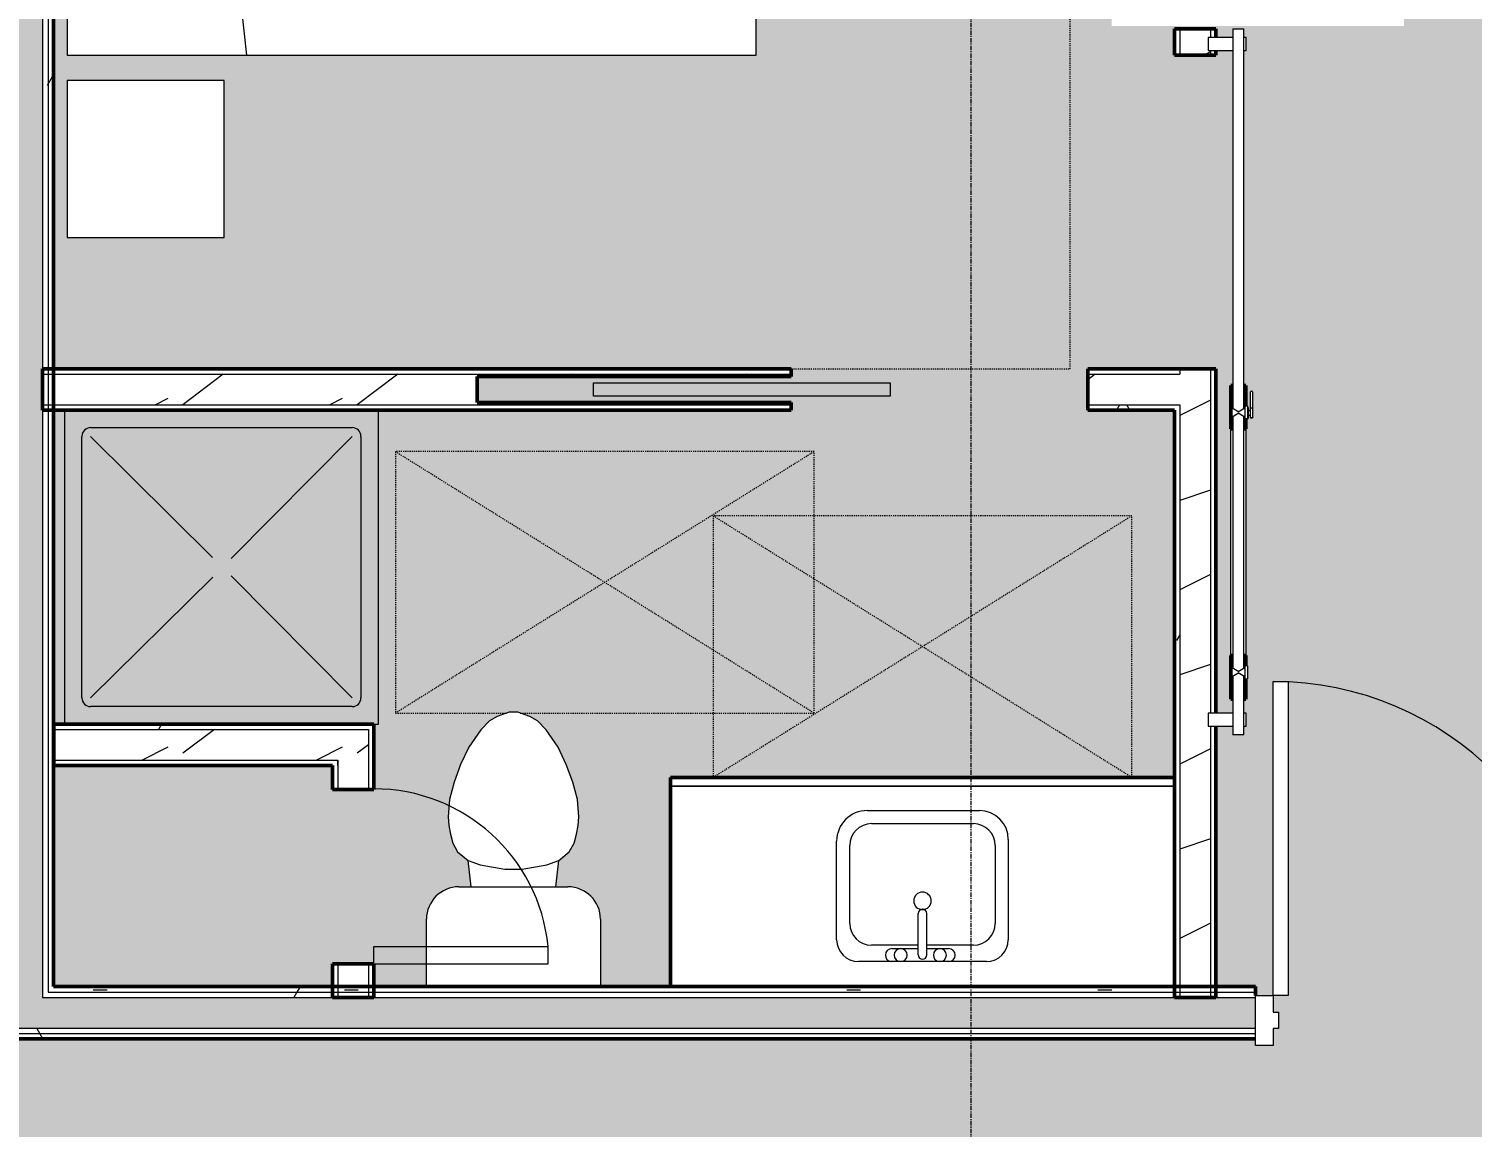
# Model space of a CAD drawing. Header units: inches. Extents: x -4292 to -464, y 9706 to 12474.
# Drawn here: x -2935.4 to -2769.9, y 11705.9 to 11831.9 of the extents above; entities that cross this region are included whole.
import ezdxf

# ---------------------------------------------------------------- set-up
doc = ezdxf.new("R2010")
doc.units = ezdxf.units.IN
doc.header["$MEASUREMENT"] = 0
doc.linetypes.add('Dash', pattern=[0.25, 0.125, -0.125])
doc.linetypes.add('Grid Line 1_2_', pattern=[0.875, 0.5, -0.125, 0.125, -0.125])
for name, color, linetype, lineweight in [('A-ANNO-DIMS', 211, 'Continuous', 9), ('A-ANNO-DIMS-120', 211, 'Continuous', 9), ('A-AREA-PATT-5', 41, 'Continuous', 9), ('A-DOOR-1', 7, 'Continuous', 9), ('A-DOOR-2', 90, 'Continuous', 20), ('A-DOOR-3', 50, 'Continuous', 13), ('A-DOOR-4', 250, 'Continuous', 50), ('A-DOOR-5', 31, 'Continuous', 9), ('A-DOOR-6', 31, 'Continuous', 20), ('A-DOOR-FRAM', 31, 'Continuous', 20), ('A-GENM-HDLN-1', 7, 'Dash', 9), ('A-WALL', 113, 'Continuous', 13), ('A-WALL-2', 250, 'Continuous', 50), ('A-WALL-3', 50, 'Continuous', 13), ('A-WALL-PATT-1', 7, 'Continuous', 9), ('A-WALL-PATT-2', 55, 'Continuous', 9), ('A-WALL-PATT-5', 111, 'Continuous', 9), ('I-FURN-2', 7, 'Continuous', 9), ('I-FURN-HDLN-1', 7, 'Dash', 9), ('I-WALL-1', 2, 'Continuous', 50), ('P-SANR-FIXT-1', 7, 'Continuous', 9), ('Q-CASE-1', 250, 'Continuous', 50), ('Q-CASE-2', 7, 'Continuous', 9), ('S-GRID-1', 1, 'Grid Line 1_2_', 9)]:
    doc.layers.add(name, color=color, linetype=linetype, lineweight=lineweight)
doc.layers.add('A-AREA-PATT-7', color=41, linetype='Continuous', lineweight=9, transparency=1)
doc.styles.add('Century Gothic_B', font='GOTHICB.TTF', dxfattribs={"height": 11.25})
doc.dimstyles.new('OD__1__Tol__', dxfattribs={"dimscale": 12, "dimtxt": 11.746893, "dimasz": 1.25, "dimexe": 0.9375, "dimexo": 0.625, "dimgap": 0.15625, "dimtad": 1, "dimdec": 0, "dimzin": 3, "dimdsep": 46, "dimlunit": 4, "dimtxsty": 'Century Gothic_B', "dimblk1": 'OBLIQUE', "dimblk2": 'OBLIQUE', "dimsah": 1, "dimcen": 0.09, "dimdle": 0.9375, "dimazin": 0, "dimtfac": 1, "dimtdec": 4, "dimtix": 1, "dimtmove": 0, "dimatfit": 3, "dimfxl": 1, "dimtvp": 1, "dimtfill": 1, "dimfrac": 2, "dimtolj": 1, "dimtzin": 0, "dimarcsym": 2})
pattern_1 = [(0, (0, 0), (38.4, 9.6), [1.584, -27.216, 1.584, -27.216, -153.6]), (0, (0, 0), (38.4, 9.6), [-57.6, 1.584, -56.016, 1.584, -27.216, -67.2]), (0, (0, 0), (38.4, 9.6), [-144, 1.584, -17.616, 1.584, -46.416]), (120, (14.4, 4.8), (-27.513844, 28.4553755), [1.584, -27.216, 1.584, -27.216, -153.6]), (120, (14.4, 4.8), (-27.513844, 28.4553755), [-57.6, 1.584, -56.016, 1.584, -27.216, -67.2]), (120, (14.4, 4.8), (-27.513844, 28.4553755), [-144, 1.584, -17.616, 1.584, -46.416]), (240, (19.2, 24), (-10.886156, -38.0553755), [1.584, -27.216, 1.584, -27.216, -153.6]), (240, (19.2, 24), (-10.886156, -38.0553755), [-57.6, 1.584, -56.016, 1.584, -27.216, -67.2]), (240, (19.2, 24), (-10.886156, -38.0553755), [-144, 1.584, -17.616, 1.584, -46.416])]
pattern_2 = [(161.57, (0.6, 0.6), (-4.80033747, -0.00041462), [0, -34.152, 3.792, 0]), (18.43, (-0.6, 0.6), (-4.80033747, 0.00041462), [0, -34.152, 3.792, 0]), (108.43, (0.6, 0.6), (2.39913218, -12.00105099), [11.382, -26.562]), (71.57, (-0.6, 0.6), (2.39913218, 12.00105099), [11.382, -26.562])]
pattern_3 = [(216.87, (7.997, 19.992), (59.9755286, 39.9843071), [9.996, -89.964]), (206.565, (19.992, 13.994), (-19.991807, -19.992219), [22.352, -22.352]), (198.435, (19.992, 3.998), (-39.983821, -19.991955), [12.644, -50.576])]

# ---------------------------------------------------------------- blocks, each defined once
blk = doc.blocks.new('DIMBLOCK30-FLOOR PLAN - 1ST FLOOR')
at = {"layer": 'A-ANNO-DIMS-120'}
for p, q in [((-3736.8, 11777.18), (-3736.8, 12097.44)), ((-2525.91, 12086.19), (-3748.05, 12086.19)), ((-3736.8, 12086.19), (-2525.91, 12086.19)), ((-3739.91, 11777.18), (-3725.55, 11777.18)), ((-3736.8, 11777.18), (-3739.91, 11777.18))]:
    blk.add_line(p, q, dxfattribs=at)
at = {"layer": 'A-ANNO-DIMS-120', "lineweight": 50}
for p, q in [((-3736.8, 12086.19), (-3744.3, 12093.69)), ((-3736.8, 12086.19), (-3729.3, 12078.69)), ((-3736.8, 11777.18), (-3744.3, 11784.68)), ((-3736.8, 11777.18), (-3729.3, 11769.68))]:
    blk.add_line(p, q, dxfattribs=at)
at = {"layer": 'A-ANNO-DIMS-120', "color": 0, "insert": (-3753.09, 11906.32), "char_height": 11.25, "width": 60.8601, "attachment_point": 1, "rotation": 90, "line_spacing_factor": 0.984502, "style": 'Century Gothic_B', "bg_fill": 3, "box_fill_scale": 1.25, "bg_fill_color": 256, "bg_fill_true_color": 13158600, "bg_fill_transparency": 0}
blk.add_mtext('25\' - 9"', dxfattribs=at)
blk = doc.blocks.new('_Oblique')
at = {"color": 0, "linetype": 'ByBlock', "lineweight": -2}
blk.add_line((-0.5, -0.5), (0.5, 0.5), dxfattribs=at)

msp = doc.modelspace()

# ---------------------------------------------------------------- hatches: boundary and pattern name
at = {"layer": 'A-AREA-PATT-5'}
h = msp.add_hatch(color=256, dxfattribs=at)
h.paths.add_polyline_path([(-2757.32374, 11718.9894), (-2757.32374, 11719.0519), (-2756.69874, 11719.0519), (-2756.69874, 11720.9894), (-2754.69874, 11720.9894), (-2754.69874, 11721.9894), (-2733.44874, 11721.9894), (-2733.44874, 11727.3019), (-2734.19874, 11727.3019), (-2734.19874, 11729.8019), (-2733.44874, 11729.8019), (-2733.44874, 11761.0519), (-2732.07374, 11761.0519), (-2732.07374, 11790.0519), (-2733.44874, 11790.0519), (-2733.44874, 11790.3019), (-2734.19874, 11790.3019), (-2734.19874, 11792.8019), (-2733.44874, 11792.8019), (-2733.44874, 11801.7394), (-2704.69874, 11801.7394), (-2704.69874, 11969.29966), (-2720.82374, 11969.29966), (-2720.82374, 11987.29966), (-2716.82374, 11987.29966), (-2716.82374, 12023.29966), (-2720.82374, 12023.29966), (-2720.82374, 12041.29966), (-2704.69874, 12041.29966), (-2704.69874, 12047.7894), (-2709.55196, 12047.7894), (-2709.55196, 12052.5394), (-2704.69874, 12052.5394), (-2704.69874, 12080.0644), (-2740.84952, 12080.0644), (-2740.84952, 12052.5394), (-2739.55196, 12052.5394), (-2739.55196, 12047.7894), (-2736.82374, 12047.7894), (-2736.82374, 11987.7894), (-2766.82374, 11987.7894), (-2766.82374, 12047.7894), (-2745.59952, 12047.7894), (-2745.59952, 12080.0644), (-2901.02233, 12080.0644), (-2901.02233, 12078.7519), (-2905.77233, 12078.7519), (-2905.77233, 12080.0644), (-2932.52374, 12080.0644), (-2932.52374, 12048.1269), (-2905.77233, 12048.1269), (-2905.77233, 12048.7519), (-2901.02233, 12048.7519), (-2901.02233, 12043.3769), (-2908.52374, 12043.3769), (-2908.52374, 11941.6144), (-2853.76848, 11941.65601), (-2853.74642, 11944.3458), (-2853.71083, 11944.43174), (-2853.57163, 11944.4894), (-2852.67555, 11944.51048), (-2852.67555, 11944.7394), (-2850.05238, 11944.7394), (-2850.05238, 11944.9894), (-2849.46182, 11944.9894), (-2849.46182, 11944.7394), (-2848.87127, 11944.7394), (-2848.87127, 11944.9894), (-2848.28072, 11944.9894), (-2848.28072, 11944.7394), (-2847.69017, 11944.7394), (-2847.69017, 11944.9894), (-2847.09962, 11944.9894), (-2847.09962, 11944.7394), (-2846.50907, 11944.7394), (-2846.50907, 11944.9894), (-2845.91852, 11944.9894), (-2845.91852, 11944.7394), (-2836.52749, 11944.7394), (-2836.52749, 11944.9894), (-2834.62606, 11944.9894), (-2834.62606, 11944.7394), (-2830.86143, 11944.7394), (-2830.86143, 11944.4894), (-2829.96533, 11944.4894), (-2829.76848, 11944.29255), (-2829.76848, 11941.6144), (-2818.18483, 11941.6144), (-2818.18483, 11949.6144), (-2782.43483, 11949.6144), (-2782.43483, 11941.6144), (-2777.68483, 11941.6144), (-2777.68483, 11832.20981), (-2811.18483, 11832.20981), (-2811.18483, 11842.0519), (-2811.93483, 11842.0519), (-2811.93483, 11844.5519), (-2811.18483, 11844.5519), (-2811.18483, 11875.8019), (-2809.80983, 11875.8019), (-2809.80983, 11904.8019), (-2811.18483, 11904.8019), (-2811.18483, 11905.0519), (-2811.93483, 11905.0519), (-2811.93483, 11907.5519), (-2811.18483, 11907.5519), (-2811.18483, 11912.8644), (-2932.52374, 11912.8644), (-2932.52374, 11792.8644), (-2847.94593, 11792.8644), (-2847.94593, 11791.9894), (-2883.94593, 11791.9894), (-2883.94593, 11788.9894), (-2847.94593, 11788.9894), (-2847.94593, 11788.1144), (-2932.52374, 11788.1144), (-2932.52374, 11721.9894), (-2900.53925, 11721.9894), (-2900.53925, 11724.6144), (-2895.78925, 11724.6144), (-2895.78925, 11721.9894), (-2889.76547, 11721.9894), (-2889.76547, 11729.71562), (-2889.6385, 11730.68003), (-2889.26625, 11731.57873), (-2888.67408, 11732.35045), (-2887.90236, 11732.94262), (-2887.00367, 11733.31487), (-2885.96294, 11733.44184), (-2884.65091, 11733.44184), (-2884.99863, 11736.46562), (-2886.19038, 11737.46562), (-2886.75715, 11738.46562), (-2887.11494, 11739.97514), (-2887.2123, 11740.58609), (-2887.28925, 11741.46562), (-2887.11494, 11743.45801), (-2886.38683, 11745.98812), (-2885.84906, 11747.46562), (-2884.91644, 11749.46562), (-2883.52901, 11751.46562), (-2882.52901, 11752.46562), (-2881.66299, 11752.96562), (-2880.28925, 11753.46562), (-2879.28925, 11753.46562), (-2877.91551, 11752.96562), (-2877.00569, 11752.42183), (-2876.04948, 11751.46562), (-2874.57987, 11749.28937), (-2873.72944, 11747.46562), (-2873.0015, 11745.46562), (-2872.46356, 11743.45801), (-2872.28925, 11741.46562), (-2872.46356, 11739.97514), (-2872.5534, 11739.46562), (-2872.82135, 11738.46562), (-2873.38812, 11737.46562), (-2874.57987, 11736.46562), (-2874.92759, 11733.44184), (-2873.53925, 11733.44184), (-2872.57483, 11733.31487), (-2871.67614, 11732.94262), (-2870.90441, 11732.35045), (-2870.31225, 11731.57873), (-2869.93057, 11730.60846), (-2869.81303, 11729.71562), (-2869.81303, 11721.9894), (-2861.78925, 11721.9894), (-2861.78925, 11745.9894), (-2803.99733, 11745.9894), (-2803.99733, 11788.1144), (-2813.94593, 11788.1144), (-2813.94593, 11792.8644), (-2799.24733, 11792.8644), (-2799.24733, 11753.3644), (-2797.29941, 11753.3644), (-2797.29941, 11754.96861), (-2797.54941, 11754.96861), (-2797.54941, 11790.96861), (-2797.29941, 11790.96861), (-2797.29941, 11829.3644), (-2799.24733, 11829.3644), (-2799.24733, 11828.8644), (-2803.99733, 11828.8644), (-2803.99733, 11831.8644), (-2799.24733, 11831.8644), (-2799.24733, 11830.8644), (-2797.29941, 11830.8644), (-2797.27811, 11831.8644), (-2796.04941, 11831.8644), (-2796.04941, 11830.8644), (-2795.77624, 11830.8644), (-2795.77624, 11829.3644), (-2796.04941, 11829.3644), (-2796.04941, 11790.96861), (-2795.79941, 11790.96861), (-2795.79941, 11788.63042), (-2795.62233, 11788.63042), (-2795.62233, 11788.35018), (-2795.54941, 11788.29656), (-2795.54941, 11787.97518), (-2795.29941, 11788.02333), (-2795.29941, 11790.22571), (-2795.04941, 11790.17095), (-2795.04941, 11787.23334), (-2795.29941, 11787.28351), (-2795.29941, 11787.62162), (-2795.54941, 11787.62132), (-2795.54941, 11787.24662), (-2795.62233, 11787.24662), (-2795.62233, 11787.13042), (-2795.79941, 11787.13042), (-2795.79941, 11758.8068), (-2795.62233, 11758.8068), (-2795.62233, 11757.3068), (-2795.79941, 11757.3068), (-2795.79941, 11754.96861), (-2796.04941, 11754.96861), (-2796.04941, 11753.3644), (-2795.77624, 11753.3644), (-2795.79941, 11751.8644), (-2796.04941, 11751.8644), (-2796.0707, 11750.8644), (-2797.29941, 11750.8644), (-2797.29941, 11751.8644), (-2799.24733, 11751.8644), (-2799.24733, 11721.9894), (-2794.69874, 11721.9894), (-2794.69874, 11720.9894), (-2792.69874, 11720.9894), (-2792.69874, 11719.0519), (-2792.07374, 11719.0519), (-2792.07374, 11718.9894), (-2788.2258, 11718.9894)], flags=0)
h.paths.add_polyline_path([(-2792.69874, 11720.9894), (-2792.69874, 11756.9894), (-2790.94874, 11756.9894), (-2790.94874, 11720.9894), (-2791.68234, 11720.9894)], flags=0)
h.paths.add_polyline_path([(-2708.12304, 11721.9894), (-2704.69874, 11721.9894), (-2704.69874, 11796.9894), (-2728.69874, 11796.9894), (-2728.69874, 11792.8019), (-2727.94874, 11792.8019), (-2727.94874, 11790.3019), (-2728.69874, 11790.3019), (-2728.69874, 11790.0519), (-2730.69874, 11790.0519), (-2730.69874, 11759.0519), (-2732.07374, 11759.0519), (-2732.07374, 11730.0519), (-2728.69874, 11730.0519), (-2728.69874, 11729.8019), (-2727.94874, 11729.8019), (-2727.94874, 11727.3019), (-2728.69874, 11727.3019), (-2728.69874, 11721.9894), (-2709.85637, 11721.9894)], flags=0)
h.paths.add_polyline_path([(-2895.78925, 11744.6144), (-2900.53925, 11744.6144), (-2900.53925, 11747.3644), (-2932.49733, 11747.3644), (-2932.49733, 11752.1144), (-2895.78925, 11752.1144), (-2895.78925, 11745.46562)], flags=0)
h.paths.add_polyline_path([(-2930.97445, 11807.93256), (-2930.97445, 11825.93256), (-2912.97445, 11825.93256), (-2912.97445, 11807.93256)], flags=0)
h.paths.add_polyline_path([(-2912.97445, 11828.8644), (-2930.97445, 11828.8644), (-2930.97445, 11888.8644), (-2851.97445, 11888.8644), (-2851.97445, 11828.8644), (-2898.48361, 11828.8644)], flags=0)
h.paths.add_polyline_path([(-2802.00803, 11836.95981), (-2782.43483, 11836.95981), (-2782.43483, 11912.8644), (-2806.43483, 11912.8644), (-2806.43483, 11907.5519), (-2805.68483, 11907.5519), (-2805.68483, 11905.0519), (-2806.43483, 11905.0519), (-2806.43483, 11904.8019), (-2808.43483, 11904.8019), (-2808.43483, 11873.8019), (-2809.80983, 11873.8019), (-2809.80983, 11844.8019), (-2806.43483, 11844.8019), (-2806.43483, 11844.5519), (-2805.68483, 11844.5519), (-2805.68483, 11842.0519), (-2806.43483, 11842.0519), (-2806.43483, 11836.95981)], flags=0)
h.paths.add_polyline_path([(-2930.97445, 11891.8644), (-2930.97445, 11909.8644), (-2912.97445, 11909.8644), (-2912.97445, 11891.8644)], flags=0)
h.paths.add_polyline_path([(-2818.18483, 11917.6144), (-2782.43483, 11917.6144), (-2782.43483, 11919.6144), (-2818.18483, 11919.6144)], flags=0)
h.paths.add_polyline_path([(-2809.96769, 11985.15673), (-2817.46769, 11985.15673), (-2817.46769, 12069.15673), (-2782.46769, 12069.15673), (-2782.46769, 12063.15673), (-2781.46769, 12063.15673), (-2781.46769, 11991.15673), (-2782.46769, 11991.15673), (-2782.46769, 11985.15673), (-2808.80983, 11985.15673)], flags=0)
h.paths.add_polyline_path([(-2924.43483, 12051.7519), (-2930.93483, 12051.7519), (-2930.93483, 12076.7519), (-2904.93483, 12076.7519), (-2904.93483, 12051.7519), (-2909.52374, 12051.7519)], flags=0)
h.paths.add_polyline_path([(-2712.44212, 12053.9394), (-2712.53918, 12053.9394), (-2712.53918, 12054.4394), (-2728.81048, 12054.4394), (-2728.83545, 12053.9394), (-2729.29344, 12053.9394), (-2729.29344, 12054.4394), (-2738.80196, 12054.4394), (-2738.80196, 12079.6894), (-2710.80196, 12079.6894), (-2710.80196, 12054.4394), (-2711.81474, 12054.4394), (-2711.8522, 12053.9394), (-2712.36446, 12053.9394)], flags=0)
at = {"layer": 'A-AREA-PATT-7'}
msp.add_hatch(color=256, dxfattribs=at).paths.add_polyline_path([(-3139.12374, 11535.7144), (-3139.12374, 11648.9894), (-2919.32374, 11648.9894), (-2919.32374, 11649.9894), (-2778.92374, 11649.9894), (-2778.92374, 11628.3894), (-2758.72374, 11628.3894), (-2758.72374, 11629.1394), (-2756.72374, 11629.1394), (-2756.72374, 11627.2019), (-2756.09874, 11627.2019), (-2756.09874, 11625.3894), (-2721.34874, 11625.3894), (-2721.34874, 11627.2019), (-2720.72374, 11627.2019), (-2720.72374, 11629.1394), (-2718.72374, 11629.1394), (-2718.72374, 11628.3894), (-2710.72374, 11628.3894), (-2710.72374, 11629.1394), (-2708.72374, 11629.1394), (-2708.72374, 11627.2019), (-2708.09874, 11627.2019), (-2708.09874, 11625.3894), (-2673.34874, 11625.3894), (-2673.34874, 11627.2019), (-2672.72374, 11627.2019), (-2672.72374, 11629.1394), (-2670.72374, 11629.1394), (-2670.72374, 11628.3894), (-2650.52374, 11628.3894), (-2650.52374, 11649.9894), (-2510.12374, 11649.9894), (-2510.12374, 11649.69255), (-2504.27527, 11643.84408), (-2502.86105, 11645.25829), (-2501.49103, 11643.88828), (-2501.04909, 11644.33022), (-2499.76746, 11643.04859), (-2475.1955, 11667.62055), (-2476.47713, 11668.90218), (-2476.03519, 11669.34412), (-2477.40521, 11670.71414), (-2475.99099, 11672.12835), (-2475.46066, 11671.59802), (-2464.14696, 11682.91173), (-2475.72583, 11694.4906), (-2476.25616, 11693.96027), (-2477.67037, 11695.37449), (-2476.30035, 11696.74451), (-2476.7423, 11697.18645), (-2475.46066, 11698.46808), (-2500.03262, 11723.04004), (-2501.31426, 11721.75841), (-2501.7562, 11722.20035), (-2503.12622, 11720.83033), (-2504.54043, 11722.24455), (-2517.99558, 11708.7894), (-2522.23822, 11708.7894), (-2522.94874, 11708.07888), (-2522.94874, 11708.7894), (-2640.92374, 11708.7894), (-2640.92374, 11721.7894), (-2641.67374, 11721.7894), (-2641.67374, 11723.7894), (-2639.73624, 11723.7894), (-2639.73624, 11724.4144), (-2637.92374, 11724.4144), (-2637.92374, 11759.1644), (-2639.73624, 11759.1644), (-2639.73624, 11759.7894), (-2641.67374, 11759.7894), (-2641.67374, 11761.7894), (-2640.92374, 11761.7894), (-2640.92374, 11852.4144), (-2650.21046, 11852.4144), (-2650.21046, 11858.0394), (-2652.21046, 11858.0394), (-2652.21046, 11858.6019), (-2688.21046, 11858.6019), (-2688.21046, 11858.0394), (-2690.21046, 11858.0394), (-2690.21046, 11852.4144), (-2698.69874, 11852.4144), (-2698.69874, 11715.9894), (-2754.69874, 11715.9894), (-2754.69874, 11715.2394), (-2756.69874, 11715.2394), (-2756.69874, 11717.1769), (-2757.32374, 11717.1769), (-2757.32374, 11718.9894), (-2792.07374, 11718.9894), (-2792.07374, 11717.1769), (-2792.69874, 11717.1769), (-2792.69874, 11715.2394), (-2794.69874, 11715.2394), (-2794.69874, 11715.9894), (-3072.92374, 11715.9894), (-3072.92374, 11737.5894), (-3093.12374, 11737.5894), (-3093.12374, 11737.8394), (-3095.12374, 11737.8394), (-3095.12374, 11739.7769), (-3095.74874, 11739.7769), (-3095.74874, 11740.5894), (-3130.49874, 11740.58609), (-3130.49874, 11739.7769), (-3131.12374, 11739.7769), (-3131.12374, 11737.8394), (-3133.12374, 11737.8394), (-3133.12374, 11737.5894), (-3140.12374, 11737.5894), (-3140.12374, 11834.1519), (-3246.26967, 11834.1519), (-3246.26967, 11858.1519), (-3261.24874, 11858.1519), (-3261.24874, 11857.4019), (-3263.24874, 11857.4019), (-3263.24874, 11859.3394), (-3263.87374, 11859.3394), (-3263.87374, 11861.1519), (-3298.62374, 11861.1519), (-3298.62374, 11859.3394), (-3299.24874, 11859.3394), (-3299.24874, 11857.4019), (-3301.24874, 11857.4019), (-3301.24874, 11834.1519), (-3460.52374, 11834.1519), (-3460.52374, 11829.5394), (-3459.77374, 11829.5394), (-3459.77374, 11827.5394), (-3461.71124, 11827.5394), (-3461.71124, 11826.9144), (-3463.52374, 11826.9144), (-3463.52374, 11792.1644), (-3461.71124, 11792.1644), (-3461.71124, 11791.5394), (-3459.77374, 11791.5394), (-3459.77374, 11789.5394), (-3460.52374, 11789.5394), (-3460.52374, 11783.3644), (-3199.99874, 11783.3644), (-3199.99874, 11535.7144), (-3140.12374, 11535.7144)], flags=0)
at = {"layer": 'A-WALL-PATT-1'}
h = msp.add_hatch(dxfattribs=at)
h.set_pattern_fill('FP_3', color=256, style=0, pattern_type=2)
h.set_pattern_definition(pattern_1)
h.paths.add_polyline_path([(-2895.78925, 11751.4894), (-2895.78925, 11752.1144), (-2932.49733, 11752.1144), (-2932.49733, 11751.4894), (-2896.41425, 11751.4894)], flags=0)
at = {"layer": 'A-WALL-PATT-2'}
h = msp.add_hatch(dxfattribs=at)
h.set_pattern_fill('FP_7', color=256, style=0, pattern_type=2)
h.set_pattern_definition(pattern_3)
h.paths.add_polyline_path([(-2899.91425, 11747.9894), (-2896.41425, 11747.9894), (-2896.41425, 11751.4894), (-2932.49733, 11751.4894), (-2932.49733, 11747.9894)], flags=0)
at = {"layer": 'A-WALL-PATT-5'}
h = msp.add_hatch(dxfattribs=at)
h.set_pattern_fill('FP_38', color=256, style=0, pattern_type=2)
h.set_pattern_definition(pattern_2)
h.paths.add_polyline_path([(-2933.77374, 11720.7394), (-2933.77374, 12080.6894), (-2937.27374, 12080.6894), (-2937.27374, 11720.7394)], flags=0)
h = msp.add_hatch(dxfattribs=at)
h.set_pattern_fill('FP_3', color=256, style=0, pattern_type=2)
h.set_pattern_definition(pattern_1)
h.paths.add_polyline_path([(-2933.14874, 11721.3644), (-2933.14874, 11913.4894), (-2933.77374, 11913.4894), (-2933.77374, 11721.3644)], flags=0)
h.paths.add_polyline_path([(-2933.77374, 11916.9894), (-2933.14874, 11916.9894), (-2933.14874, 12080.6894), (-2933.77374, 12080.6894), (-2933.77374, 11922.70917)], flags=0)
h = msp.add_hatch(dxfattribs=at)
h.set_pattern_fill('FP_3', color=256, style=0, pattern_type=2)
h.set_pattern_definition(pattern_1)
h.paths.add_polyline_path([(-2932.52374, 11721.9894), (-2932.52374, 11913.4894), (-2933.14874, 11913.4894), (-2933.14874, 11721.9894)], flags=0)
h.paths.add_polyline_path([(-2932.52374, 11916.9894), (-2932.52374, 12080.6894), (-2933.14874, 12080.6894), (-2933.14874, 11916.9894)], flags=0)
h = msp.add_hatch(dxfattribs=at)
h.set_pattern_fill('FP_3', color=256, style=0, pattern_type=2)
h.set_pattern_definition(pattern_1)
h.paths.add_polyline_path([(-3067.54874, 11721.3644), (-2937.89874, 11721.3644), (-2937.89874, 11721.9894), (-3066.92374, 11721.9894)], flags=0)
h.paths.add_polyline_path([(-2861.78925, 11721.3644), (-2803.37233, 11721.40373), (-2803.37233, 11721.9894), (-2933.14874, 11721.9894), (-2933.14874, 11721.3644), (-2869.81303, 11721.3644)], flags=0)
h.paths.add_polyline_path([(-2799.87233, 11721.3644), (-2794.69874, 11721.3644), (-2794.69874, 11721.9894), (-2799.87233, 11721.9894), (-2799.87233, 11721.38786)], flags=0)
h.paths.add_polyline_path([(-2733.44874, 11721.3644), (-2704.69874, 11721.3644), (-2704.69874, 11721.9894), (-2754.69874, 11721.9894), (-2754.69874, 11721.3644)], flags=0)
h = msp.add_hatch(dxfattribs=at)
h.set_pattern_fill('FP_3', color=256, style=0, pattern_type=2)
h.set_pattern_definition(pattern_1)
h.paths.add_polyline_path([(-3001.10804, 11720.7394), (-2937.27374, 11720.7394), (-2937.27374, 11721.3644), (-3067.54874, 11721.3644), (-3067.54874, 11720.7394), (-3008.74142, 11720.7394)], flags=0)
h.paths.add_polyline_path([(-2933.14874, 11720.7394), (-2803.37233, 11720.77855), (-2803.37233, 11721.3644), (-2933.77374, 11721.3644), (-2933.77374, 11720.7394)], flags=0)
h.paths.add_polyline_path([(-2705.53244, 11720.7394), (-2704.07374, 11720.7394), (-2704.07374, 11721.3644), (-2754.69874, 11721.3644), (-2754.69874, 11720.7394), (-2708.80567, 11720.7394)], flags=0)
h.paths.add_polyline_path([(-2799.87233, 11720.7394), (-2794.69874, 11720.7394), (-2794.69874, 11721.3644), (-2799.87233, 11721.3644), (-2799.87233, 11720.76275)], flags=0)
h = msp.add_hatch(dxfattribs=at)
h.set_pattern_fill('FP_38', color=256, style=0, pattern_type=2)
h.set_pattern_definition(pattern_2)
h.paths.add_polyline_path([(-2870.91916, 11717.2394), (-2794.69874, 11717.2394), (-2794.69874, 11720.7394), (-3071.67374, 11720.7394), (-3071.67374, 11717.2394), (-2885.76168, 11717.2394)], flags=0)
h.paths.add_polyline_path([(-2704.69874, 11717.2394), (-2703.44874, 11717.2394), (-2703.44874, 11720.7394), (-2754.69874, 11720.7394), (-2754.69874, 11717.2394), (-2705.53244, 11717.2394)], flags=0)
h = msp.add_hatch(dxfattribs=at)
h.set_pattern_fill('FP_3', color=256, style=0, pattern_type=2)
h.set_pattern_definition(pattern_1)
h.paths.add_polyline_path([(-3072.92374, 11715.9894), (-2794.69874, 11715.9894), (-2794.69874, 11716.6144), (-3072.92374, 11716.6144)], flags=0)
h.paths.add_polyline_path([(-2711.39967, 11715.9894), (-2699.32374, 11715.9894), (-2699.32374, 11716.6144), (-2754.69874, 11716.6144), (-2754.69874, 11715.9894), (-2713.12934, 11715.9894)], flags=0)
h = msp.add_hatch(dxfattribs=at)
h.set_pattern_fill('FP_3', color=256, style=0, pattern_type=2)
h.set_pattern_definition(pattern_1)
h.paths.add_polyline_path([(-2981.17697, 11716.6144), (-2794.69874, 11716.6144), (-2794.69874, 11717.2394), (-3072.29874, 11717.2394), (-3072.29874, 11716.6144), (-3008.74142, 11716.6144)], flags=0)
h.paths.add_polyline_path([(-2711.05835, 11716.6144), (-2699.94874, 11716.6144), (-2699.94874, 11717.2394), (-2754.69874, 11717.2394), (-2754.69874, 11716.6144), (-2712.7884, 11716.6144)], flags=0)

# ---------------------------------------------------------------- linework, layer by layer
at = {"layer": 'A-DOOR-1'}
msp.add_arc((-2895.78925, 11724.6144), 20.06659, 5.7200609, 90, dxfattribs=at)
at = {"layer": 'A-DOOR-2'}
for p, q in [((-2895.78925, 11726.6144), (-2875.82257, 11726.6144)), ((-2895.78925, 11724.6144), (-2895.78925, 11726.6144)), ((-2875.82257, 11724.6144), (-2875.82257, 11726.6144)), ((-2895.78925, 11724.6144), (-2875.82257, 11724.6144))]:
    msp.add_line(p, q, dxfattribs=at)
at = {"layer": 'A-DOOR-3'}
for p, q in [((-2796.63803, 11758.10408), (-2797.38803, 11758.57283)), ((-2797.38803, 11758.07283), (-2797.38803, 11758.57283)), ((-2797.38803, 11757.57283), (-2797.38803, 11758.07283)), ((-2797.38803, 11757.57283), (-2796.63803, 11758.04158)), ((-2795.94793, 11758.57283), (-2796.69793, 11758.10408)), ((-2796.69793, 11758.04158), (-2795.94793, 11757.57283)), ((-2795.62233, 11758.8068), (-2795.94793, 11758.8068)), ((-2795.94793, 11758.8068), (-2795.94793, 11757.3068)), ((-2795.62233, 11758.8068), (-2795.62233, 11757.3068)), ((-2797.29941, 11757.62821), (-2797.29941, 11750.8644)), ((-2796.04941, 11750.8644), (-2796.04941, 11757.63639)), ((-2795.94793, 11757.3068), (-2795.62233, 11757.3068)), ((-2797.29875, 11753.3644), (-2800.15124, 11753.3644)), ((-2800.15124, 11753.3644), (-2800.15124, 11751.8644)), ((-2795.77624, 11753.3644), (-2796.04941, 11753.3644)), ((-2795.77624, 11751.8644), (-2795.77624, 11753.3644)), ((-2800.15124, 11751.8644), (-2797.29915, 11751.8644)), ((-2796.04941, 11751.8644), (-2795.77624, 11751.8644)), ((-2796.67441, 11750.8644), (-2797.29941, 11750.8644)), ((-2796.04941, 11750.8644), (-2796.67441, 11750.8644))]:
    msp.add_line(p, q, dxfattribs=at)
at = {"layer": 'A-DOOR-4'}
for p, q in [((-2797.29701, 11759.96861), (-2797.54941, 11759.96861)), ((-2797.54941, 11759.96861), (-2797.54941, 11754.96861)), ((-2795.79941, 11759.96861), (-2796.04941, 11759.96861)), ((-2795.79941, 11758.8068), (-2795.79941, 11759.96861)), ((-2795.79941, 11754.96861), (-2795.79941, 11757.3068)), ((-2797.54941, 11754.96861), (-2797.29833, 11754.96861)), ((-2796.04941, 11754.96861), (-2795.79941, 11754.96861))]:
    msp.add_line(p, q, dxfattribs=at)
at = {"layer": 'A-DOOR-5'}
msp.add_arc((-2792.69874, 11720.9894), 36, 0, 90, dxfattribs=at)
at = {"layer": 'A-DOOR-6'}
for p, q in [((-2792.69874, 11720.9894), (-2792.69874, 11756.9894)), ((-2792.69874, 11756.9894), (-2790.94874, 11756.9894)), ((-2790.94874, 11756.9894), (-2790.94874, 11720.9894)), ((-2790.94874, 11720.9894), (-2792.69874, 11720.9894))]:
    msp.add_line(p, q, dxfattribs=at)
at = {"layer": 'A-DOOR-FRAM'}
for p, q in [((-2794.69874, 11720.9894), (-2792.69874, 11720.9894)), ((-2794.69874, 11715.2394), (-2794.69874, 11720.9894)), ((-2792.69874, 11720.9894), (-2792.69874, 11719.0519)), ((-2792.69874, 11719.0519), (-2792.07374, 11719.0519)), ((-2792.07374, 11719.0519), (-2792.07374, 11717.1769)), ((-2792.69874, 11717.1769), (-2792.69874, 11715.2394)), ((-2792.07374, 11717.1769), (-2792.69874, 11717.1769)), ((-2792.69874, 11715.2394), (-2794.69874, 11715.2394))]:
    msp.add_line(p, q, dxfattribs=at)
at = {"layer": 'A-GENM-HDLN-1'}
for p, q in [((-2893.32374, 11753.3644), (-2880.56735, 11753.3644)), ((-2879.01114, 11753.3644), (-2845.32374, 11753.3644))]:
    msp.add_line(p, q, dxfattribs=at)
at = {"layer": 'A-WALL'}
for p, q in [((-2933.77374, 12080.6894), (-2933.77374, 11720.7394)), ((-2933.14874, 12080.6894), (-2933.14874, 11721.3644)), ((-2933.14874, 11721.3644), (-2794.69874, 11721.3644)), ((-2933.77374, 11720.7394), (-2794.69874, 11720.7394)), ((-3072.29874, 11716.6144), (-2794.69874, 11716.6144)), ((-3071.67374, 11717.2394), (-2794.69874, 11717.2394))]:
    msp.add_line(p, q, dxfattribs=at)
at = {"layer": 'A-WALL-2'}
for p, q in [((-2895.78925, 11752.1144), (-2932.49733, 11752.1144)), ((-2932.49733, 11752.1144), (-2932.49733, 11747.3644)), ((-2895.78925, 11751.4894), (-2895.78925, 11752.1144)), ((-2895.78925, 11747.3644), (-2895.78925, 11751.4894)), ((-2799.24733, 11720.7394), (-2799.24733, 11751.8644)), ((-2932.49733, 11747.3644), (-2900.53925, 11747.3644)), ((-2900.53925, 11747.3644), (-2900.53925, 11744.6144)), ((-2895.78925, 11744.6144), (-2895.78925, 11747.3644)), ((-2900.53925, 11744.6144), (-2895.78925, 11744.6144)), ((-2895.78925, 11724.6144), (-2900.53925, 11724.6144)), ((-2900.53925, 11724.6144), (-2900.53925, 11720.7394)), ((-2895.78925, 11720.7394), (-2895.78925, 11724.6144)), ((-2900.53925, 11720.7394), (-2895.78925, 11720.7394)), ((-2803.99733, 11720.7394), (-2799.24733, 11720.7394))]:
    msp.add_line(p, q, dxfattribs=at)
at = {"layer": 'A-WALL-3'}
for p, q in [((-2932.49733, 11751.4894), (-2896.41425, 11751.4894)), ((-2896.41425, 11751.4894), (-2896.41425, 11747.9894)), ((-2799.87233, 11751.8644), (-2799.87233, 11720.7394)), ((-2932.49733, 11747.9894), (-2899.91425, 11747.9894)), ((-2899.91425, 11747.3644), (-2899.91425, 11747.9894)), ((-2899.91425, 11747.9894), (-2899.91425, 11747.3644)), ((-2896.41425, 11747.9894), (-2896.41425, 11747.3644)), ((-2899.91425, 11747.3644), (-2899.91425, 11744.6144)), ((-2896.41425, 11747.3644), (-2896.41425, 11744.6144)), ((-2899.91425, 11724.6144), (-2899.91425, 11720.7394)), ((-2896.41425, 11724.6144), (-2896.41425, 11720.7394))]:
    msp.add_line(p, q, dxfattribs=at)
at = {"layer": 'I-WALL-1'}
for p, q in [((-2932.52374, 11721.9894), (-2932.52374, 12080.6894)), ((-2794.69874, 11721.9894), (-2932.52374, 11721.9894)), ((-2794.69874, 11720.9894), (-2794.69874, 11721.9894)), ((-3072.92374, 11715.9894), (-2794.69874, 11715.9894))]:
    msp.add_line(p, q, dxfattribs=at)
at = {"layer": 'P-SANR-FIXT-1'}
for p, q in [((-2898.27374, 11754.1144), (-2928.27374, 11754.1144)), ((-2881.66299, 11752.96562), (-2882.52901, 11752.46562)), ((-2880.28925, 11753.46562), (-2881.66299, 11752.96562)), ((-2879.28925, 11753.46562), (-2880.28925, 11753.46562)), ((-2877.91551, 11752.96562), (-2879.28925, 11753.46562)), ((-2877.04948, 11752.46562), (-2877.91551, 11752.96562)), ((-2895.78925, 11752.1144), (-2895.27374, 11752.1144)), ((-2883.52901, 11751.46562), (-2884.91644, 11749.46562)), ((-2882.52901, 11752.46562), (-2883.52901, 11751.46562)), ((-2876.04948, 11751.46562), (-2877.04948, 11752.46562)), ((-2874.66205, 11749.46562), (-2876.04948, 11751.46562)), ((-2884.91644, 11749.46562), (-2885.84906, 11747.46562)), ((-2873.72944, 11747.46562), (-2874.66205, 11749.46562)), ((-2885.84906, 11747.46562), (-2886.577, 11745.46562)), ((-2873.0015, 11745.46562), (-2873.72944, 11747.46562)), ((-2886.577, 11745.46562), (-2887.11494, 11743.45801)), ((-2872.46356, 11743.45801), (-2873.0015, 11745.46562)), ((-2887.11494, 11743.45801), (-2887.28925, 11741.46562)), ((-2872.28925, 11741.46562), (-2872.46356, 11743.45801)), ((-2887.28925, 11741.46562), (-2887.20209, 11740.46942)), ((-2872.3764, 11740.46942), (-2872.28925, 11741.46562)), ((-2839.23581, 11742.18723), (-2826.37164, 11742.18723)), ((-2839.23581, 11742.18723), (-2826.37164, 11742.18723)), ((-2887.20209, 11740.46942), (-2887.02509, 11739.46562)), ((-2872.5534, 11739.46562), (-2872.3764, 11740.46942)), ((-2838.73581, 11740.68723), (-2827.05077, 11740.68723)), ((-2887.02509, 11739.46562), (-2886.75715, 11738.46562)), ((-2886.75715, 11738.46562), (-2886.19038, 11737.46562)), ((-2873.38812, 11737.46562), (-2872.82135, 11738.46562)), ((-2872.82135, 11738.46562), (-2872.5534, 11739.46562)), ((-2842.73581, 11727.3644), (-2842.73581, 11738.68723)), ((-2842.73581, 11727.3644), (-2842.73581, 11738.68723)), ((-2841.23581, 11729.2394), (-2841.23581, 11738.18723)), ((-2824.55077, 11738.18723), (-2824.55077, 11729.2394)), ((-2823.05077, 11738.86636), (-2823.05077, 11727.3644)), ((-2823.05077, 11738.86636), (-2823.05077, 11727.3644)), ((-2886.19038, 11737.46562), (-2884.99863, 11736.46562)), ((-2884.99863, 11736.46562), (-2883.62489, 11735.96562)), ((-2884.65091, 11733.44184), (-2884.99863, 11736.46562)), ((-2875.95361, 11735.96562), (-2874.57987, 11736.46562)), ((-2874.92759, 11733.44184), (-2874.57987, 11736.46562)), ((-2874.57987, 11736.46562), (-2873.38812, 11737.46562)), ((-2883.62489, 11735.96562), (-2880.78925, 11735.46562)), ((-2880.78925, 11735.46562), (-2878.78925, 11735.46562)), ((-2878.78925, 11735.46562), (-2875.95361, 11735.96562)), ((-2886.03925, 11733.44184), (-2873.53925, 11733.44184)), ((-2889.76547, 11721.9894), (-2889.76547, 11729.71562)), ((-2869.81303, 11729.71562), (-2869.81303, 11721.9894)), ((-2833.39329, 11725.6282), (-2833.39329, 11730.36655)), ((-2832.39329, 11725.6282), (-2832.39329, 11730.36655)), ((-2833.39329, 11726.7394), (-2838.73581, 11726.7394)), ((-2836.39329, 11726.3644), (-2833.39329, 11726.3644)), ((-2827.05077, 11726.7394), (-2832.39329, 11726.7394)), ((-2832.39329, 11726.3644), (-2829.89329, 11726.3644)), ((-2825.55077, 11724.8644), (-2840.23581, 11724.8644)), ((-2825.55077, 11724.8644), (-2840.23581, 11724.8644)), ((-2829.89329, 11724.8644), (-2836.39329, 11724.8644))]:
    msp.add_line(p, q, dxfattribs=at)
for centre, radius, start, end in [((-2928.27374, 11755.1144), 1, 180, 270), ((-2898.27374, 11755.1144), 1, 270, 0), ((-2839.23581, 11738.68723), 3.5, 90, 180), ((-2839.23581, 11738.68723), 3.5, 90, 180), ((-2826.37164, 11738.86636), 3.32087, 0, 90), ((-2826.37164, 11738.86636), 3.32087, 0, 90), ((-2838.73581, 11738.18723), 2.5, 90, 180), ((-2827.05077, 11738.18723), 2.5, 0, 90), ((-2886.03925, 11729.71562), 3.72622, 90, 180), ((-2873.53925, 11729.71562), 3.72622, 0, 90), ((-2832.89329, 11731.83173), 1, 0, 180), ((-2832.89329, 11731.83173), 1, 180, 0), ((-2832.89329, 11730.36655), 0.5, 0, 180), ((-2838.73581, 11729.2394), 2.5, 180, 270), ((-2827.05077, 11729.2394), 2.5, 270, 0), ((-2840.23581, 11727.3644), 2.5, 180, 270), ((-2840.23581, 11727.3644), 2.5, 180, 270), ((-2836.39329, 11725.6144), 0.75, 90, 270), ((-2835.39329, 11725.6144), 0.75, 0, 180), ((-2830.89329, 11725.6144), 0.75, 0, 180), ((-2829.89329, 11725.6144), 0.75, 270, 90), ((-2825.55077, 11727.3644), 2.5, 270, 0), ((-2825.55077, 11727.3644), 2.5, 270, 0), ((-2835.39329, 11725.6144), 0.75, 180, 0), ((-2832.89329, 11725.6282), 0.5, 180, 0), ((-2830.89329, 11725.6144), 0.75, 180, 0)]:
    msp.add_arc(centre, radius, start, end, dxfattribs=at)
at = {"layer": 'Q-CASE-1'}
for p, q in [((-2861.78925, 11745.9894), (-2861.78925, 11721.9894)), ((-2803.99733, 11745.9894), (-2861.78925, 11745.9894))]:
    msp.add_line(p, q, dxfattribs=at)
at = {"layer": 'Q-CASE-2'}
for p, q in [((-2861.78925, 11744.9894), (-2861.78925, 11745.9894)), ((-2861.78925, 11745.9894), (-2803.99733, 11745.9894)), ((-2803.99733, 11744.9894), (-2861.78925, 11744.9894)), ((-2861.78925, 11721.9894), (-2861.78925, 11744.9894)), ((-2861.78925, 11744.9894), (-2803.99733, 11744.9894))]:
    msp.add_line(p, q, dxfattribs=at)

# ---------------------------------------------------------------- next in the draw order: dimensions: what is measured, and where the dimension line sits
at = {"layer": 'A-ANNO-DIMS'}
dim = msp.add_linear_dim(base=(-3736.79949, 12086.1894), p1=(-3747.40609, 11777.1769), p2=(-2518.41124, 12086.1894), angle=90, dimstyle='OD__1__Tol__', override={"dimpost": '<>', "dimfxl": 1267.247833}, dxfattribs=at)
dim.commit()
dim.dimension.update_dxf_attribs({"geometry": 'DIMBLOCK30-FLOOR PLAN - 1ST FLOOR', "text_midpoint": (-3744.58246, 11931.68315)})

# ---------------------------------------------------------------- next in the draw order: hatches: boundary and pattern name
at = {"layer": 'A-WALL-PATT-1'}
h = msp.add_hatch(dxfattribs=at)
h.set_pattern_fill('FP_3', color=256, style=0, pattern_type=2)
h.set_pattern_definition(pattern_1)
h.paths.add_polyline_path([(-2803.37233, 11721.9894), (-2803.37233, 11788.7394), (-2803.99733, 11788.7394), (-2803.99733, 11721.9894), (-2803.38393, 11721.9894)], flags=0)
h.paths.add_polyline_path([(-2803.99733, 11792.2394), (-2803.37233, 11792.2394), (-2803.37233, 11792.8644), (-2803.99733, 11792.8644)], flags=0)
h.paths.add_polyline_path([(-2803.99733, 11828.8644), (-2803.37233, 11828.8644), (-2803.37233, 11831.8644), (-2803.99733, 11831.8644)], flags=0)
h = msp.add_hatch(dxfattribs=at)
h.set_pattern_fill('FP_3', color=256, style=0, pattern_type=2)
h.set_pattern_definition(pattern_1)
h.paths.add_polyline_path([(-2803.99733, 11788.1144), (-2803.99733, 11788.7394), (-2813.94593, 11788.7394), (-2813.94593, 11788.1144)], flags=0)
h.paths.add_polyline_path([(-2847.94593, 11788.1144), (-2847.94593, 11788.7394), (-2932.52374, 11788.73029), (-2932.52374, 11788.1144), (-2883.94593, 11788.1144)], flags=0)
at = {"layer": 'A-WALL-PATT-2'}
h = msp.add_hatch(dxfattribs=at)
h.set_pattern_fill('FP_7', color=256, style=0, pattern_type=2)
h.set_pattern_definition(pattern_3)
h.paths.add_polyline_path([(-2799.87233, 11720.7394), (-2799.87233, 11751.8644), (-2800.15124, 11751.8644), (-2800.15124, 11753.3644), (-2799.87233, 11753.3644), (-2799.87233, 11792.8644), (-2803.37233, 11792.8644), (-2803.37233, 11720.7394)], flags=0)
h.paths.add_polyline_path([(-2803.37233, 11828.8644), (-2799.87233, 11828.8644), (-2799.87233, 11829.3644), (-2800.15124, 11829.3644), (-2800.15124, 11830.8644), (-2799.87233, 11830.8644), (-2799.87233, 11831.8644), (-2803.37233, 11831.8644)], flags=0)
h = msp.add_hatch(dxfattribs=at)
h.set_pattern_fill('FP_7', color=256, style=0, pattern_type=2)
h.set_pattern_definition(pattern_3)
h.paths.add_polyline_path([(-2803.99733, 11788.7394), (-2803.37233, 11788.7394), (-2803.37233, 11792.2394), (-2813.94593, 11792.2394), (-2813.94593, 11788.7394)], flags=0)
h.paths.add_polyline_path([(-2930.97445, 11788.7394), (-2847.94593, 11788.7394), (-2847.94593, 11788.9894), (-2883.94593, 11788.9894), (-2883.94593, 11791.9894), (-2847.94593, 11791.9894), (-2847.94593, 11792.2394), (-2932.52374, 11792.23312), (-2932.52374, 11788.7394)], flags=0)

# ---------------------------------------------------------------- next in the draw order: linework, layer by layer
at = {"layer": 'A-DOOR-1'}
for p, q in [((-2795.04941, 11790.24405), (-2795.29941, 11790.24405)), ((-2795.54941, 11788.4234), (-2795.62233, 11788.4234)), ((-2795.54941, 11788.4234), (-2795.54941, 11788.1734)), ((-2795.54941, 11788.35018), (-2795.54941, 11788.4234)), ((-2795.54941, 11788.1734), (-2795.54941, 11787.4234)), ((-2795.29941, 11788.0484), (-2795.54941, 11788.0484)), ((-2795.29941, 11788.0484), (-2795.54941, 11788.0484)), ((-2795.54941, 11787.5484), (-2795.29941, 11787.5484)), ((-2795.54941, 11787.5484), (-2795.29941, 11787.5484)), ((-2795.29941, 11787.30128), (-2795.29941, 11788.37058)), ((-2795.29941, 11788.37058), (-2795.04941, 11788.37058)), ((-2795.04941, 11788.37058), (-2795.04941, 11787.30128)), ((-2795.62233, 11787.1734), (-2795.54941, 11787.1734)), ((-2795.54941, 11787.4234), (-2795.54941, 11787.1734)), ((-2795.54941, 11787.1734), (-2795.54941, 11787.24662)), ((-2795.29941, 11787.27248), (-2795.04941, 11787.27248)), ((-2795.29941, 11787.23334), (-2795.04941, 11787.23334))]:
    msp.add_line(p, q, dxfattribs=at)
for points, knots in [([(-2795.29941, 11788.37058), (-2795.29941, 11788.8157), (-2795.29941, 11789.22952), (-2795.29941, 11789.57284), (-2795.29941, 11789.89444), (-2795.29941, 11790.21765), (-2795.29941, 11790.25623), (-2795.29941, 11790.23587), (-2795.29941, 11790.23274)], [-0.7222270429, -0.7222270429, -0.7222270429, -0.7222270429, -0.6854273364, -0.6485379112, -0.6054887504, -0.5563887011, -0.4969615954, -0.4885653525, -0.4885653525, -0.4885653525, -0.4885653525]), ([(-2795.04941, 11790.23274), (-2795.04941, 11790.23587), (-2795.04941, 11790.25623), (-2795.04941, 11790.21765), (-2795.04941, 11789.89444), (-2795.04941, 11789.57284), (-2795.04941, 11789.22952), (-2795.04941, 11788.8157), (-2795.04941, 11788.37058)], [0.4885653525, 0.4885653525, 0.4885653525, 0.4885653525, 0.4969615954, 0.5563887011, 0.6054887504, 0.6485379112, 0.6854273364, 0.7222270429, 0.7222270429, 0.7222270429, 0.7222270429])]:
    msp.add_open_spline(points, degree=3, knots=knots, dxfattribs=at)
for points in [[(-2795.29941, 11787.23334), (-2795.29941, 11787.24778), (-2795.29941, 11787.26437), (-2795.29941, 11787.28351)], [(-2795.04941, 11787.28351), (-2795.04941, 11787.26437), (-2795.04941, 11787.24778), (-2795.04941, 11787.23334)]]:
    msp.add_open_spline(points, degree=3, dxfattribs=at)
at = {"layer": 'A-DOOR-2'}
for p, q in [((-2870.6126, 11789.7394), (-2870.6126, 11791.2394)), ((-2870.6126, 11791.2394), (-2836.6126, 11791.2394)), ((-2836.6126, 11791.2394), (-2836.6126, 11789.7394)), ((-2836.6126, 11789.7394), (-2870.6126, 11789.7394))]:
    msp.add_line(p, q, dxfattribs=at)
at = {"layer": 'A-DOOR-3'}
for p, q in [((-2797.29941, 11830.8644), (-2800.15124, 11830.8644)), ((-2800.15124, 11830.8644), (-2800.15124, 11829.3644)), ((-2797.29941, 11831.8644), (-2797.29941, 11788.30888)), ((-2797.29941, 11831.8644), (-2796.67441, 11831.8644)), ((-2796.67441, 11831.8644), (-2796.04941, 11831.8644)), ((-2795.77624, 11830.8644), (-2796.04967, 11830.8644)), ((-2796.04941, 11788.30097), (-2796.04941, 11831.8644)), ((-2795.77624, 11829.3644), (-2795.77624, 11830.8644)), ((-2800.15124, 11829.3644), (-2797.29941, 11829.3644)), ((-2796.05007, 11829.3644), (-2795.77624, 11829.3644)), ((-2796.63803, 11787.89565), (-2797.38803, 11788.3644)), ((-2797.38803, 11787.8644), (-2797.38803, 11788.3644)), ((-2797.38803, 11787.3644), (-2797.38803, 11787.8644)), ((-2797.38803, 11787.3644), (-2796.63803, 11787.83315)), ((-2795.94793, 11788.3644), (-2796.69793, 11787.89565)), ((-2796.69793, 11787.83315), (-2795.94793, 11787.3644)), ((-2795.94793, 11788.63042), (-2795.62233, 11788.63042)), ((-2795.94793, 11788.63042), (-2795.94793, 11787.13042)), ((-2795.62233, 11788.63042), (-2795.62233, 11787.13042)), ((-2797.54941, 11759.96861), (-2797.54941, 11785.96861)), ((-2797.29941, 11787.41978), (-2797.29941, 11758.51731)), ((-2796.04941, 11758.5094), (-2796.04941, 11787.42796)), ((-2795.62233, 11787.13042), (-2795.94793, 11787.13042)), ((-2795.79941, 11785.96861), (-2795.79941, 11759.96861))]:
    msp.add_line(p, q, dxfattribs=at)
at = {"layer": 'A-DOOR-4'}
for p, q in [((-2797.27811, 11790.96861), (-2797.54941, 11790.96861)), ((-2797.54941, 11790.96861), (-2797.54941, 11785.96861)), ((-2795.79941, 11790.96861), (-2796.0707, 11790.96861)), ((-2795.79941, 11788.63042), (-2795.79941, 11790.96861)), ((-2797.54941, 11785.96861), (-2797.29018, 11785.96861)), ((-2796.04941, 11785.96861), (-2795.79941, 11785.96861)), ((-2795.79941, 11785.96861), (-2795.79941, 11787.13042))]:
    msp.add_line(p, q, dxfattribs=at)
at = {"layer": 'A-GENM-HDLN-1'}
for p, q in [((-2845.32374, 11783.3644), (-2893.32374, 11753.3644)), ((-2845.32374, 11753.3644), (-2893.32374, 11783.3644)), ((-2845.32374, 11783.3644), (-2893.32374, 11783.3644)), ((-2893.32374, 11783.3644), (-2893.32374, 11753.3644)), ((-2845.32374, 11753.3644), (-2845.32374, 11783.3644)), ((-2808.89329, 11775.9894), (-2856.89329, 11745.9894)), ((-2808.89329, 11745.9894), (-2856.89329, 11775.9894)), ((-2808.89329, 11775.9894), (-2856.89329, 11775.9894)), ((-2856.89329, 11775.9894), (-2856.89329, 11745.9894)), ((-2808.89329, 11745.9894), (-2808.89329, 11775.9894))]:
    msp.add_line(p, q, dxfattribs=at)
at = {"layer": 'A-WALL-2'}
for p, q in [((-2799.24733, 11831.8644), (-2803.99733, 11831.8644)), ((-2803.99733, 11831.8644), (-2803.99733, 11828.8644)), ((-2799.24733, 11830.8644), (-2799.24733, 11831.8644)), ((-2799.24733, 11828.8644), (-2799.24733, 11829.3644)), ((-2803.99733, 11828.8644), (-2799.24733, 11828.8644)), ((-2847.94593, 11792.8644), (-2933.77374, 11792.8644)), ((-2933.77374, 11792.8644), (-2933.77374, 11788.1144)), ((-2847.94593, 11791.9894), (-2847.94593, 11792.8644)), ((-2803.99733, 11792.8644), (-2813.94593, 11792.8644)), ((-2813.94593, 11792.8644), (-2813.94593, 11788.1144)), ((-2799.24733, 11792.8644), (-2803.99733, 11792.8644)), ((-2799.24733, 11753.3644), (-2799.24733, 11792.8644)), ((-2883.94593, 11788.9894), (-2883.94593, 11791.9894)), ((-2883.94593, 11791.9894), (-2847.94593, 11791.9894)), ((-2933.77374, 11788.1144), (-2847.94593, 11788.1144)), ((-2847.94593, 11788.9894), (-2883.94593, 11788.9894)), ((-2847.94593, 11788.1144), (-2847.94593, 11788.9894)), ((-2813.94593, 11788.1144), (-2803.99733, 11788.1144)), ((-2803.99733, 11788.1144), (-2803.99733, 11720.7394))]:
    msp.add_line(p, q, dxfattribs=at)
at = {"layer": 'A-WALL-3'}
for p, q in [((-2803.37233, 11831.8644), (-2803.37233, 11828.8644)), ((-2799.87233, 11831.8644), (-2799.87233, 11830.8644)), ((-2799.87233, 11829.3644), (-2799.87233, 11828.8644)), ((-2803.37233, 11792.8644), (-2803.37233, 11792.2394)), ((-2799.87233, 11792.8644), (-2799.87233, 11753.3644)), ((-2933.77374, 11792.2394), (-2847.94593, 11792.2394)), ((-2813.94593, 11792.2394), (-2803.99733, 11792.2394)), ((-2803.99733, 11792.2394), (-2803.37233, 11792.2394)), ((-2933.77374, 11788.7394), (-2847.94593, 11788.7394)), ((-2813.94593, 11788.7394), (-2803.99733, 11788.7394)), ((-2803.99733, 11788.7394), (-2803.37233, 11788.7394)), ((-2803.37233, 11788.7394), (-2803.37233, 11720.7394))]:
    msp.add_line(p, q, dxfattribs=at)
at = {"layer": 'I-FURN-2'}
for p, q in [((-2930.97445, 11888.8644), (-2930.97445, 11828.8644)), ((-2916.97445, 11888.8644), (-2910.39483, 11828.8644)), ((-2851.97445, 11828.8644), (-2851.97445, 11888.8644)), ((-2930.97445, 11828.8644), (-2851.97445, 11828.8644)), ((-2930.97445, 11825.93256), (-2930.97445, 11807.93256)), ((-2912.97445, 11825.93256), (-2930.97445, 11825.93256)), ((-2912.97445, 11807.93256), (-2912.97445, 11825.93256)), ((-2930.97445, 11807.93256), (-2912.97445, 11807.93256))]:
    msp.add_line(p, q, dxfattribs=at)
at = {"layer": 'I-FURN-HDLN-1'}
for p, q in [((-2815.97445, 11792.8644), (-2815.97445, 11912.8644)), ((-2847.94593, 11792.8644), (-2815.97445, 11792.8644))]:
    msp.add_line(p, q, dxfattribs=at)
at = {"layer": 'P-SANR-FIXT-1'}
for p, q in [((-2931.27374, 11788.1144), (-2931.27374, 11752.1144)), ((-2895.27374, 11752.1144), (-2895.27374, 11788.1144)), ((-2928.27374, 11786.1144), (-2898.27374, 11786.1144)), ((-2929.27374, 11755.1144), (-2929.27374, 11785.1144)), ((-2914.28425, 11771.22293), (-2928.27374, 11785.1144)), ((-2912.14152, 11771.09831), (-2898.27374, 11785.1144)), ((-2897.27374, 11785.1144), (-2897.27374, 11755.1144)), ((-2914.24555, 11768.97178), (-2928.27374, 11755.1144)), ((-2912.15812, 11769.1117), (-2898.27374, 11755.1144))]:
    msp.add_line(p, q, dxfattribs=at)
for centre, start, end in [((-2928.27374, 11785.1144), 90, 180), ((-2898.27374, 11785.1144), 0, 90)]:
    msp.add_arc(centre, 1, start, end, dxfattribs=at)
at = {"layer": 'S-GRID-1'}
msp.add_line((-2827.32374, 9836.17969), (-2827.32374, 12413.73712), dxfattribs=at)

doc.saveas('drawing.dxf')
